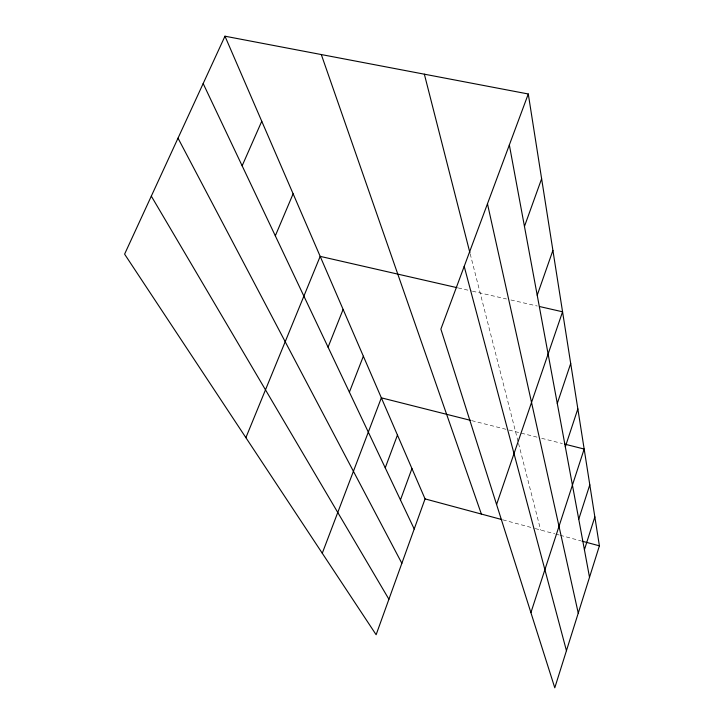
<?xml version="1.0" encoding="UTF-8"?>
<svg xmlns="http://www.w3.org/2000/svg" width="724" height="724" viewBox="0 0 724 724"><rect width="100%" height="100%" fill="white"/><g stroke="black" fill="none" stroke-linecap="round" stroke-linejoin="round"><path stroke-width="0.54" stroke-dasharray="3.62 2.71" d="M458.192 287.935L471.378 290.948M472.473 291.202L506.529 298.985M510.927 299.989L537.299 306.026M471.795 420.662L507.904 429.784M508.99 430.056L537.335 437.215M541.697 438.319L562.385 443.541M502.927 519.859L534.167 528.276M535.244 528.565L554.783 533.823M555.869 534.113L559.136 534.991M560.222 535.289L580.901 540.855M470.202 253.907L518.284 442.391M518.556 443.459L540.638 530.013"/><path stroke-width="1.09" d="M528.285 93.984L599.4 545.833L554.783 687.8L440.88 329.112L528.285 93.984L224.974 36.2L124.6 254.142L376.127 634.731L425.06 498.899L224.974 36.2M584.413 549.742L594.847 516.9M578.748 519.199L589.798 484.818M530.909 612.631L584.168 449.043L564.566 444.093M565.326 446.789L577.842 408.888M557.281 403.449L570.702 363.502M496.583 504.519L562.566 311.8L539.489 306.524M537.217 295.211L552.901 250.423M524.457 226.44L541.624 178.756M400.453 499.958L411.947 468.573M385.24 467.84L397.458 435.061M322.271 553.236L381.349 397.829L470.7 420.391M349.384 392.173L363.358 356.217M328.072 347.176L343.122 309.41M245.888 437.658L320.18 256.368L457.097 287.681M275.319 235.825L293.12 193.797M242.142 165.814L261.762 121.261M425.06 498.899L501.85 519.57M581.987 541.145L599.4 545.833M151.316 196.141L388.915 599.255M178.023 138.157L401.856 563.308M203.173 83.55L414.219 529.009M321.302 54.553L481.37 514.058M464.202 266.369L566.439 650.686M424.354 74.183L469.921 252.821M487.469 203.779L578.25 613.11M509.343 144.927L589.517 577.272"/></g></svg>
